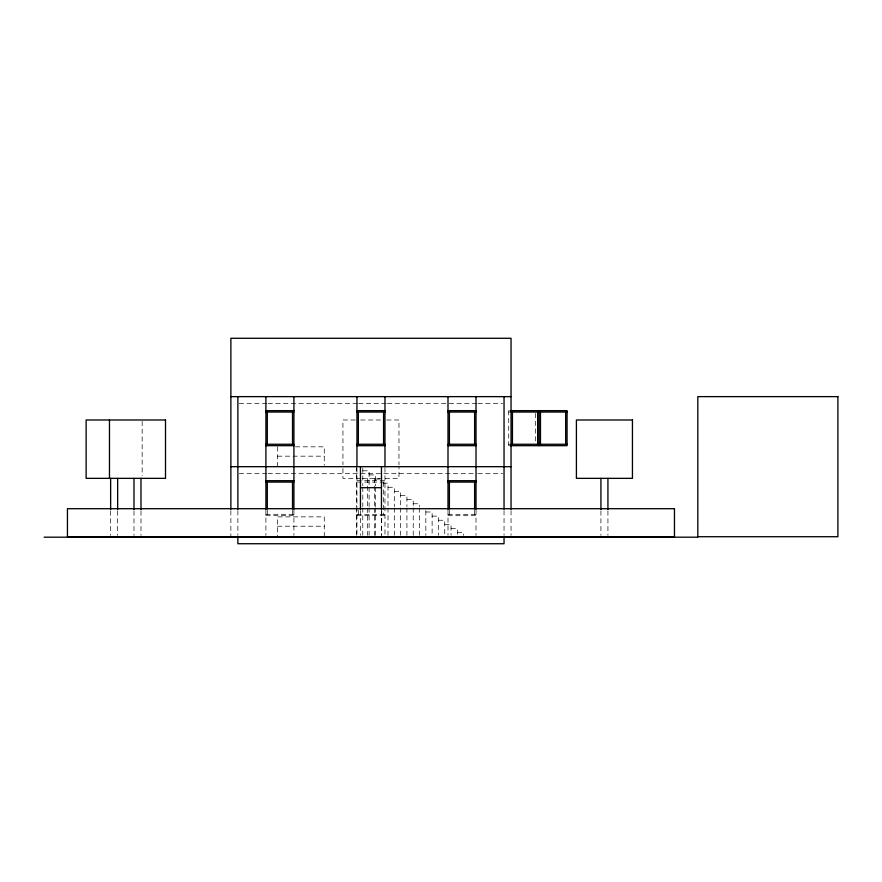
<?xml version="1.0" encoding="UTF-8"?>
<svg xmlns="http://www.w3.org/2000/svg" width="882" height="882" viewBox="0 0 882 882"><rect width="100%" height="100%" fill="white"/><g stroke="black" fill="none" stroke-linecap="round" stroke-linejoin="round"><path stroke-width="0.66" stroke-dasharray="4.41 3.31" d="M239.254 403.647L266.695 403.647M268.062 403.647L357.243 403.647M358.61 403.647L386.051 403.647M387.418 403.647L476.6 403.647M477.967 403.647L502.663 403.647M508.705 412.048L510.105 412.048M355.248 419.986L342.944 419.986L342.944 464.781M360.705 419.986L381.211 419.986M386.68 419.986L398.973 419.986L398.973 464.781M508.705 444.263L510.105 444.263M295.426 446.832L324.267 446.832L324.267 465.365M277.565 456.17L324.267 456.17M362.789 470.801L369.095 470.801L369.095 485.905M239.254 473.689L266.695 473.689M268.062 473.689L476.6 473.689M477.967 473.689L502.663 473.689M369.095 474.924L375.39 474.924L375.39 485.905M360.705 478.353L342.944 478.353L342.944 466.137M362.072 478.353L398.973 478.353L398.973 466.137M375.39 479.047L381.697 479.047M356.945 480.69L384.971 480.69M356.945 482.09L384.971 482.09M382.964 483.16L388.003 483.16L388.003 506.511M388.003 487.283L394.309 487.283L394.309 506.511M394.309 491.406L400.604 491.406L400.604 506.511M400.604 495.519L406.911 495.519L406.911 506.511M406.911 499.642L413.217 499.642L413.217 506.511M413.217 503.765L419.523 503.765L419.523 506.511M425.83 512.001L432.125 512.001L432.125 535.352M265.901 514.305L293.915 514.305M356.945 514.305L384.971 514.305M448.001 514.305L476.015 514.305M265.901 515.705L293.915 515.705M356.945 515.705L384.971 515.705M448.001 515.705L476.015 515.705M432.125 516.124L438.431 516.124L438.431 535.352M438.431 520.248L444.737 520.248L444.737 535.352M444.737 524.36L451.044 524.36L451.044 535.352M277.565 526.212L324.267 526.212M451.044 528.483L457.339 528.483L457.339 535.352M457.339 532.607L463.645 532.607L463.645 535.352M607.93 510.932L607.93 535.363M600.929 510.932L600.929 535.363M535.319 413.393L535.319 441.584M511.042 510.634L511.042 535.352M508.705 410.648L508.705 445.675M504.041 510.634L504.041 535.352M476.015 510.281L476.015 535.352M474.615 510.281L474.615 514.305M449.401 510.281L449.401 514.305M448.001 510.281L448.001 535.352M425.83 510.634L425.83 535.352M419.523 507.878L419.523 535.352M413.217 507.878L413.217 535.352M406.911 507.878L406.911 535.352M400.604 507.878L400.604 535.352M394.309 507.878L394.309 535.352M388.003 507.878L388.003 535.352M384.971 467.956L384.971 535.352M383.571 482.09L383.571 514.305M381.697 510.634L381.697 535.352M381.465 510.634L381.465 535.363M375.39 487.283L375.39 506.511M375.39 507.878L375.39 535.352M374.464 478.353L374.464 506.863M374.464 508.219L374.464 535.363M369.095 487.283L369.095 506.511M369.095 507.878L369.095 535.352M367.452 478.353L367.452 506.863M367.452 508.219L367.452 535.363M362.789 468.055L362.789 485.905M362.789 487.283L362.789 506.511M362.789 507.878L362.789 535.352M360.451 510.634L360.451 535.363M358.357 510.281L358.357 514.305M356.945 467.956L356.945 536.719M356.482 466.677L356.482 506.511M356.482 507.878L356.482 535.352M324.267 536.719L324.267 516.874L277.565 516.874L277.565 536.719M293.915 510.281L293.915 535.352M292.515 510.281L292.515 514.305M277.565 446.832L277.565 466.677M267.301 510.281L267.301 514.305M265.901 510.281L265.901 535.352M237.875 510.634L237.875 535.352M230.875 510.634L230.875 536.719M142.156 421.342L142.156 475.641M140.988 510.932L140.988 535.363M133.987 510.932L133.987 535.363M117.648 510.932L117.648 535.363M110.636 510.932L110.636 535.363"/><path stroke-width="1.32" d="M230.875 396.635L511.042 396.635M265.901 410.648L293.915 410.648M356.945 410.648L384.971 410.648M448.001 410.648L476.015 410.648M510.039 410.648L567.071 410.648L567.071 445.675L510.039 445.675M265.901 412.048L293.915 412.048M356.945 412.048L384.971 412.048M448.001 412.048L476.015 412.048M511.042 412.048L567.071 412.048M265.901 444.263L293.915 444.263M356.945 444.263L384.971 444.263M448.001 444.263L476.015 444.263M511.042 444.263L567.071 444.263M265.901 445.675L293.915 445.675M356.945 445.675L384.971 445.675M448.001 445.675L476.015 445.675M230.875 466.677L511.042 466.677M265.901 480.69L293.915 480.69M448.001 480.69L476.015 480.69M265.901 482.09L293.915 482.09M448.001 482.09L476.015 482.09M360.451 487.691L381.465 487.691M44.1 537.193L697.816 537.193M607.93 478.353L607.93 509.575M600.929 478.353L600.929 509.575M565.671 412.048L565.671 444.263M540.457 412.048L540.457 444.263M539.056 410.648L539.056 445.675M537.656 412.048L537.656 444.263M512.442 412.048L512.442 444.263M511.042 509.256L511.042 338.269L230.875 338.269L230.875 509.256M504.041 396.635L504.041 509.256M504.041 536.719L504.041 543.731L237.875 543.731L237.875 536.719M476.015 396.635L476.015 509.256M474.615 412.048L474.615 444.263M474.615 482.09L474.615 508.936M449.401 412.048L449.401 444.263M449.401 482.09L449.401 508.936M448.001 396.635L448.001 509.256M384.971 396.635L384.971 466.677M383.571 412.048L383.571 444.263M381.465 466.677L381.465 509.487M360.451 466.677L360.451 509.487M358.357 412.048L358.357 444.263M356.945 396.635L356.945 466.677M293.915 396.635L293.915 509.256M292.515 412.048L292.515 444.263M292.515 482.09L292.515 508.936M267.301 412.048L267.301 444.263M267.301 482.09L267.301 508.936M265.901 396.635L265.901 509.256M237.875 396.635L237.875 509.256M140.988 478.353L140.988 509.575M133.987 478.353L133.987 509.575M117.648 478.353L117.648 509.575M110.636 478.353L110.636 509.575M109.467 419.986L109.467 478.353M837.9 396.635L697.816 396.635L697.816 536.719L837.9 536.719L837.9 396.635M165.507 419.986L86.127 419.986L86.127 478.353L165.507 478.353L165.507 419.986M632.449 419.986L576.409 419.986L576.409 478.353L632.449 478.353L632.449 419.986M674.465 508.705L67.451 508.705L67.451 536.719L674.465 536.719L674.465 508.705"/></g></svg>
